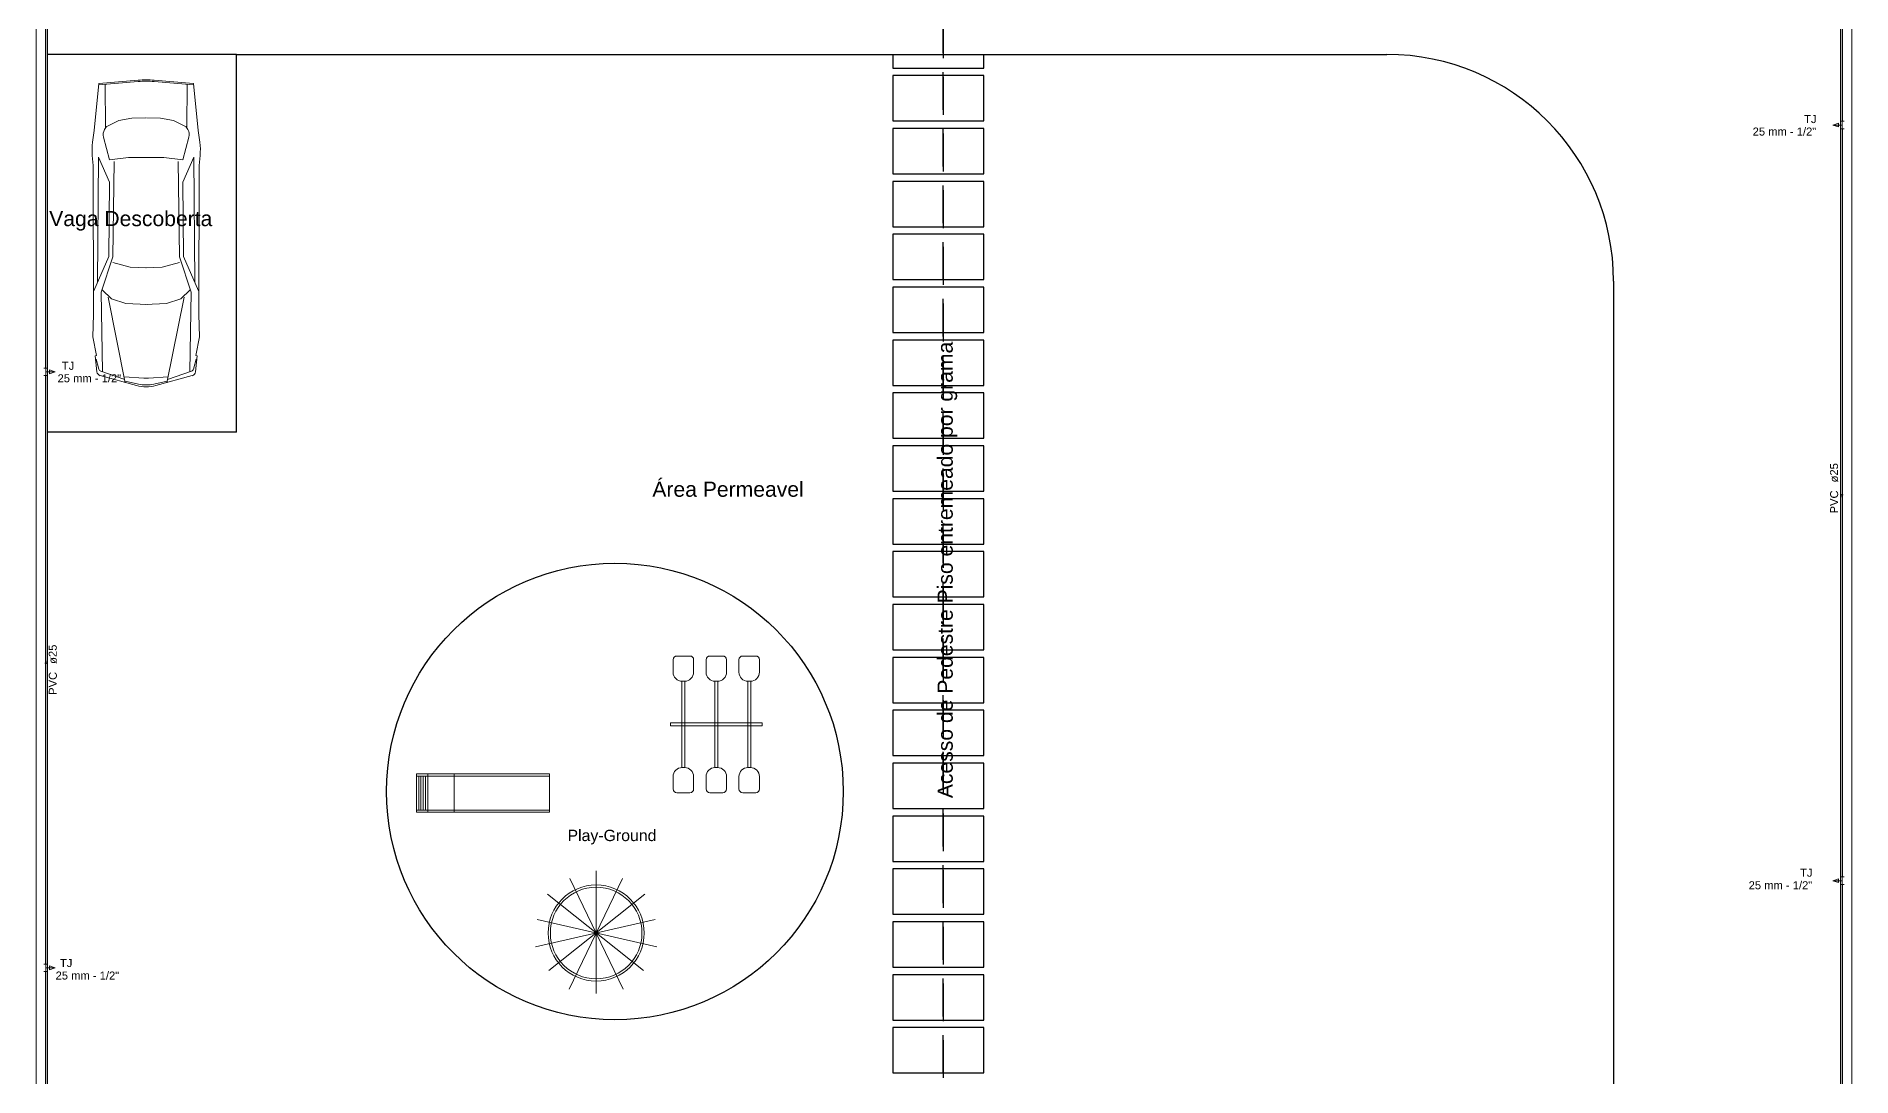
# Model space of a CAD drawing. Header units: inches. Extents: x -21 to 129, y -108 to 34.
# Drawn here: x 39.67 to 63.69, y 5.98 to 19.75 of the extents above; entities that cross this region are included whole.
import ezdxf

# ---------------------------------------------------------------- set-up
doc = ezdxf.new("R2010")
doc.units = ezdxf.units.IN
doc.header["$MEASUREMENT"] = 0
doc.linetypes.add('Dashed', pattern=[0.75, 0.5, -0.25])
for name, color, linetype, lineweight in [('AF-Conexões detalhe', 8, 'Continuous', 20), ('AF-Textos conexão', 7, 'Continuous', 20), ('AF-Tubos detalhe', 170, 'Continuous', 30), ('AL-Sentido tubo', 9, 'Continuous', 20), ('AL-Textos tubo', 7, 'Continuous', 20), ('xMOVEIS', 253, 'Continuous', 20), ('xMURO', 4, 'Continuous', 20), ('xPISO', 4, 'Continuous', 30), ('xPROJEÇÃO', 4, 'Dashed', 30), ('xTEXTO', 7, 'Continuous', 20)]:
    doc.layers.add(name, color=color, linetype=linetype, lineweight=lineweight)
doc.styles.add('Arial', font='arial.ttf')

# ---------------------------------------------------------------- blocks, each defined once
blk = doc.blocks.new('_Closed')
at = {"color": 0, "linetype": 'ByBlock', "lineweight": -2}
for p, q in [((-1, 0.166667), (0, 0)), ((-1, 0.166667), (-1, -0.166667)), ((0, 0), (-1, -0.166667)), ((0, 0), (-1, 0))]:
    blk.add_line(p, q, dxfattribs=at)

msp = doc.modelspace()

# ---------------------------------------------------------------- linework, layer by layer
at = {"layer": 'AF-Conexões detalhe', "linetype": 'Continuous'}
for p, q in [((63.515, 18.598), (63.44, 18.573)), ((63.565, 18.573), (63.44, 18.573)), ((63.515, 18.548), (63.44, 18.573)), ((63.515, 18.598), (63.515, 18.548)), ((63.54, 18.623), (63.59, 18.623)), ((63.54, 18.523), (63.59, 18.523)), ((63.565, 18.573), (63.565, 18.623)), ((63.565, 18.573), (63.565, 18.523)), ((39.816, 15.357), (39.766, 15.357)), ((39.816, 15.257), (39.766, 15.257)), ((39.791, 15.307), (39.791, 15.357)), ((39.791, 15.307), (39.791, 15.257)), ((39.791, 15.307), (39.916, 15.307)), ((39.841, 15.282), (39.841, 15.332)), ((39.841, 15.332), (39.916, 15.307)), ((39.841, 15.282), (39.916, 15.307)), ((63.515, 8.596), (63.44, 8.571)), ((63.565, 8.571), (63.44, 8.571)), ((63.515, 8.546), (63.44, 8.571)), ((63.515, 8.596), (63.515, 8.546)), ((63.54, 8.621), (63.59, 8.621)), ((63.54, 8.521), (63.59, 8.521)), ((63.565, 8.571), (63.565, 8.621)), ((63.565, 8.571), (63.565, 8.521)), ((39.816, 7.468), (39.766, 7.468)), ((39.791, 7.418), (39.791, 7.468)), ((39.816, 7.368), (39.766, 7.368)), ((39.791, 7.418), (39.791, 7.368)), ((39.791, 7.418), (39.916, 7.418)), ((39.841, 7.393), (39.841, 7.443)), ((39.841, 7.443), (39.916, 7.418)), ((39.841, 7.393), (39.916, 7.418))]:
    msp.add_line(p, q, dxfattribs=at)
at = {"layer": 'AF-Tubos detalhe'}
for p, q in [((63.565, 28.524), (63.565, 18.623)), ((39.791, 15.357), (39.791, 25.259)), ((63.565, 18.523), (63.565, 8.621)), ((39.791, 7.468), (39.791, 15.257)), ((63.565, 8.521), (63.565, -1.38)), ((39.791, 2.966), (39.791, 7.368))]:
    msp.add_line(p, q, dxfattribs=at)
at = {"layer": 'AL-Sentido tubo'}
for points in [[(63.565, 13.684), (63.565, 13.845)], [(39.791, 11.444), (39.791, 11.282)]]:
    msp.add_lwpolyline(points, dxfattribs=at)
at = {"layer": 'xMOVEIS'}
for p, q in [((40.494, 19.123), (40.433, 18.501)), ((41.015, 19.168), (40.494, 19.123)), ((41.015, 19.15), (40.495, 19.105)), ((40.58, 18.545), (40.578, 19.109)), ((41.225, 19.168), (41.745, 19.123)), ((41.225, 19.15), (41.744, 19.105)), ((41.659, 18.545), (41.661, 19.109)), ((41.745, 19.123), (41.807, 18.501)), ((40.433, 18.501), (40.411, 18.345)), ((40.569, 18.513), (40.597, 18.553)), ((40.58, 18.545), (40.757, 18.633)), ((40.757, 18.633), (40.929, 18.663)), ((40.929, 18.663), (41.114, 18.67)), ((41.311, 18.663), (41.126, 18.67)), ((41.483, 18.633), (41.311, 18.663)), ((41.659, 18.545), (41.483, 18.633)), ((41.67, 18.513), (41.643, 18.553)), ((41.807, 18.501), (41.829, 18.345)), ((40.636, 18.115), (40.553, 18.412)), ((41.604, 18.115), (41.686, 18.412)), ((40.407, 18.17), (40.42, 18.039)), ((40.42, 18.039), (40.425, 16.064)), ((40.49, 18.148), (40.476, 16.491)), ((40.635, 17.816), (40.49, 18.148)), ((40.888, 18.142), (40.636, 18.115)), ((40.679, 16.831), (40.697, 18.092)), ((41.128, 18.145), (40.888, 18.142)), ((41.112, 18.145), (41.352, 18.142)), ((41.352, 18.142), (41.604, 18.115)), ((41.561, 16.831), (41.543, 18.092)), ((41.605, 17.816), (41.749, 18.148)), ((41.749, 18.148), (41.764, 16.491)), ((41.82, 18.039), (41.815, 16.064)), ((41.833, 18.17), (41.82, 18.039)), ((40.625, 16.834), (40.635, 17.816)), ((41.614, 16.834), (41.605, 17.816)), ((40.428, 16.381), (40.625, 16.834)), ((40.525, 16.363), (40.679, 16.831)), ((41.715, 16.363), (41.561, 16.831)), ((41.812, 16.381), (41.614, 16.834)), ((40.907, 16.693), (40.678, 16.753)), ((41.13, 16.684), (40.907, 16.693)), ((41.109, 16.684), (41.332, 16.693)), ((41.332, 16.693), (41.562, 16.753)), ((40.541, 15.313), (40.525, 16.363)), ((40.663, 16.272), (40.536, 16.394)), ((41.577, 16.272), (41.704, 16.394)), ((41.699, 15.313), (41.715, 16.363)), ((40.844, 15.162), (40.617, 16.293)), ((40.85, 16.213), (40.663, 16.272)), ((41.133, 16.197), (40.85, 16.213)), ((41.107, 16.197), (41.389, 16.213)), ((41.389, 16.213), (41.577, 16.272)), ((41.395, 15.162), (41.623, 16.293)), ((40.425, 16.064), (40.413, 15.772)), ((41.815, 16.064), (41.827, 15.772)), ((40.413, 15.772), (40.464, 15.524)), ((41.827, 15.772), (41.775, 15.524)), ((40.464, 15.524), (40.447, 15.52)), ((40.447, 15.52), (40.468, 15.308)), ((40.495, 15.343), (40.458, 15.476)), ((41.745, 15.343), (41.781, 15.476)), ((41.793, 15.52), (41.771, 15.308)), ((41.775, 15.524), (41.793, 15.52)), ((40.513, 15.256), (40.991, 15.125)), ((40.838, 15.205), (40.521, 15.315)), ((41.09, 15.224), (40.829, 15.24)), ((40.841, 15.183), (41.018, 15.145)), ((41.15, 15.224), (41.411, 15.24)), ((41.399, 15.183), (41.222, 15.145)), ((41.727, 15.256), (41.249, 15.125)), ((41.402, 15.205), (41.719, 15.315)), ((44.696, 9.986), (46.456, 9.986)), ((44.696, 9.476), (44.696, 9.986)), ((44.696, 9.956), (46.456, 9.956)), ((44.726, 9.506), (44.726, 9.956)), ((44.756, 9.506), (44.756, 9.956)), ((44.786, 9.506), (44.786, 9.956)), ((44.816, 9.506), (44.816, 9.956)), ((44.846, 9.476), (44.846, 9.986)), ((45.196, 9.476), (45.196, 9.986)), ((46.456, 9.986), (46.456, 9.476)), ((44.696, 9.506), (46.456, 9.506)), ((44.696, 9.476), (46.456, 9.476)), ((47.075, 7.079), (47.075, 8.701)), ((47.422, 8.598), (46.718, 7.137)), ((46.728, 8.598), (47.432, 7.137)), ((47.7, 7.38), (46.432, 8.391)), ((46.45, 7.38), (47.718, 8.391)), ((47.854, 8.056), (46.273, 7.695)), ((46.296, 8.056), (47.877, 7.695))]:
    msp.add_line(p, q, dxfattribs=at)
for points in [[(48.315, 11.545), (48.143, 11.545)], [(48.751, 11.545), (48.579, 11.545)], [(49.186, 11.545), (49.015, 11.545)], [(48.093, 11.495), (48.093, 11.331)], [(48.365, 11.331), (48.365, 11.495)], [(48.529, 11.495), (48.529, 11.331)], [(48.801, 11.331), (48.801, 11.495)], [(48.965, 11.495), (48.965, 11.331)], [(49.236, 11.331), (49.236, 11.495)], [(48.213, 11.211), (48.245, 11.211)], [(48.649, 11.211), (48.681, 11.211)], [(49.085, 11.211), (49.116, 11.211)], [(48.093, 9.785), (48.093, 9.948)], [(48.213, 10.068), (48.245, 10.068)], [(48.365, 9.948), (48.365, 9.785)], [(48.529, 9.785), (48.529, 9.948)], [(48.649, 10.068), (48.681, 10.068)], [(48.801, 9.948), (48.801, 9.785)], [(48.965, 9.785), (48.965, 9.948)], [(49.085, 10.068), (49.116, 10.068)], [(49.236, 9.948), (49.236, 9.785)], [(48.315, 9.735), (48.143, 9.735)], [(48.751, 9.735), (48.579, 9.735)], [(49.186, 9.735), (49.015, 9.735)]]:
    msp.add_lwpolyline(points, dxfattribs=at)
for points in [[(48.249, 11.211), (48.209, 11.211), (48.209, 10.068), (48.249, 10.068), (48.249, 11.211), (48.249, 11.211)], [(48.685, 11.211), (48.645, 11.211), (48.645, 10.068), (48.685, 10.068), (48.685, 11.211), (48.685, 11.211)], [(49.121, 11.211), (49.081, 11.211), (49.081, 10.068), (49.121, 10.068), (49.121, 11.211), (49.121, 11.211)], [(49.271, 10.66), (48.059, 10.66), (48.059, 10.62), (49.271, 10.62), (49.271, 10.66), (49.271, 10.66)]]:
    msp.add_lwpolyline(points, close=True, dxfattribs=at)
for radius in [0.636, 0.606]:
    msp.add_circle((47.075, 7.878), radius, dxfattribs=at)
for centre, radius, start, end in [((41.12, 17.953), 1.219, 85.0592, 94.9408), ((41.12, 17.935), 1.219, 85.0592, 94.9408), ((40.671, 18.445), 0.122, 146.264, 195.531), ((41.569, 18.445), 0.122, 344.469, 33.736), ((41.135, 18.242), 0.732, 171.928, 185.626), ((41.105, 18.242), 0.732, 354.374, 8.0716), ((40.529, 15.314), 0.061, 185.81, 254.661), ((40.534, 15.354), 0.0406, 195.486, 250.789), ((41.12, 15.622), 0.488, 257.905, 282.095), ((41.12, 15.711), 0.488, 266.474, 273.527), ((41.705, 15.354), 0.0406, 289.211, 344.514), ((41.711, 15.314), 0.061, 285.339, 354.19), ((41.12, 15.595), 0.488, 254.661, 285.339), ((48.143, 11.495), 0.05, 90, 180), ((48.315, 11.495), 0.05, 0, 90), ((48.579, 11.495), 0.05, 90, 180), ((48.751, 11.495), 0.05, 0, 90), ((49.015, 11.495), 0.05, 90, 180), ((49.186, 11.495), 0.05, 0, 90), ((48.213, 11.331), 0.12, 180, 270), ((48.245, 11.331), 0.12, 269.994, 0.0117), ((48.649, 11.331), 0.12, 180, 270), ((48.681, 11.331), 0.12, 269.994, 0.0117), ((49.085, 11.331), 0.12, 180, 270), ((49.116, 11.331), 0.12, 269.994, 0.0117), ((48.213, 9.948), 0.12, 90, 180), ((48.245, 9.948), 0.12, 359.988, 90.0059), ((48.649, 9.948), 0.12, 90, 180), ((48.681, 9.948), 0.12, 359.988, 90.0059), ((49.085, 9.948), 0.12, 90, 180), ((49.116, 9.948), 0.12, 359.988, 90.0059), ((48.143, 9.785), 0.05, 180, 270), ((48.315, 9.785), 0.05, 270, 0), ((48.579, 9.785), 0.05, 180, 270), ((48.751, 9.785), 0.05, 270, 0), ((49.015, 9.785), 0.05, 180, 270), ((49.186, 9.785), 0.05, 270, 0)]:
    msp.add_arc(centre, radius, start, end, dxfattribs=at)
at = {"layer": 'xMURO'}
for p, q in [((39.666, 5.226), (39.666, 30.46)), ((39.816, 5.226), (39.816, 30.31)), ((63.54, 30.31), (63.54, -14.857)), ((63.69, 30.46), (63.69, -14.857))]:
    msp.add_line(p, q, dxfattribs=at)
at = {"layer": 'xPISO'}
for p, q in [((42.316, 19.508), (39.816, 19.508)), ((42.316, 14.507), (42.316, 19.508)), ((42.316, 19.508), (57.539, 19.508)), ((60.539, 16.508), (60.539, 3.096)), ((42.316, 14.507), (39.816, 14.507))]:
    msp.add_line(p, q, dxfattribs=at)
msp.add_lwpolyline([(51.003, 19.508), (51.003, 19.328), (52.203, 19.328), (52.203, 19.508)], dxfattribs=at)
for points in [[(51.003, 18.628), (52.203, 18.628), (52.203, 19.228), (51.003, 19.228), (51.003, 18.628)], [(51.003, 17.928), (52.203, 17.928), (52.203, 18.528), (51.003, 18.528), (51.003, 17.928)], [(51.003, 17.228), (52.203, 17.228), (52.203, 17.828), (51.003, 17.828), (51.003, 17.228)], [(51.003, 16.528), (52.203, 16.528), (52.203, 17.128), (51.003, 17.128), (51.003, 16.528)], [(51.003, 15.827), (52.203, 15.827), (52.203, 16.428), (51.003, 16.428), (51.003, 15.827)], [(51.003, 15.127), (52.203, 15.127), (52.203, 15.727), (51.003, 15.727), (51.003, 15.127)], [(51.003, 14.427), (52.203, 14.427), (52.203, 15.027), (51.003, 15.027), (51.003, 14.427)], [(51.003, 13.727), (52.203, 13.727), (52.203, 14.327), (51.003, 14.327), (51.003, 13.727)], [(51.003, 13.027), (52.203, 13.027), (52.203, 13.627), (51.003, 13.627), (51.003, 13.027)], [(51.003, 12.327), (52.203, 12.327), (52.203, 12.927), (51.003, 12.927), (51.003, 12.327)], [(51.003, 11.627), (52.203, 11.627), (52.203, 12.227), (51.003, 12.227), (51.003, 11.627)], [(51.003, 10.927), (52.203, 10.927), (52.203, 11.527), (51.003, 11.527), (51.003, 10.927)], [(51.003, 10.227), (52.203, 10.227), (52.203, 10.827), (51.003, 10.827), (51.003, 10.227)], [(51.003, 9.527), (52.203, 9.527), (52.203, 10.127), (51.003, 10.127), (51.003, 9.527)], [(51.003, 8.826), (52.203, 8.826), (52.203, 9.427), (51.003, 9.427), (51.003, 8.826)], [(51.003, 8.126), (52.203, 8.126), (52.203, 8.726), (51.003, 8.726), (51.003, 8.126)], [(51.003, 7.426), (52.203, 7.426), (52.203, 8.026), (51.003, 8.026), (51.003, 7.426)], [(51.003, 6.726), (52.203, 6.726), (52.203, 7.326), (51.003, 7.326), (51.003, 6.726)], [(51.003, 6.026), (52.203, 6.026), (52.203, 6.626), (51.003, 6.626), (51.003, 6.026)]]:
    msp.add_lwpolyline(points, close=True, dxfattribs=at)
msp.add_circle((47.323, 9.751), 3.022, dxfattribs=at)
msp.add_arc((57.539, 16.508), 3, 0, 90, dxfattribs=at)
at = {"layer": 'xPROJEÇÃO'}
for p, q in [((51.668, 30.46), (51.668, -2.975)), ((51.668, -2.975), (51.668, 30.46))]:
    msp.add_line(p, q, dxfattribs=at)

# ---------------------------------------------------------------- block references
at = {"layer": 'AL-Sentido tubo', "rotation": 270}
for p, xscale, yscale, zscale in [((63.565, 13.634), 0.04999999999999716, 0.04999999999999716, 0.04999999999999716), ((39.791, 11.494), -0.04999999999998295, 0.05000000000001137, 0.05000000000000176)]:
    msp.add_blockref('_Closed', p, dxfattribs=dict(at, xscale=xscale, yscale=yscale, zscale=zscale))

# ---------------------------------------------------------------- texts
at = {"layer": 'AF-Textos conexão', "char_height": 0.1059, "attachment_point": 9, "line_spacing_factor": 0.798, "style": 'Arial'}
for s, insert, width in [('25 mm - 1/2"', (63.221, 18.433), 0.91767), ('TJ', (63.225, 18.598), 0.19737), ('TJ', (40.169, 15.332), 0.19737), ('25 mm - 1/2"', (40.789, 15.167), 0.91767), ('TJ', (63.171, 8.622), 0.19737), ('25 mm - 1/2"', (63.168, 8.456), 0.91767), ('TJ', (40.143, 7.426), 0.19737), ('25 mm - 1/2"', (40.763, 7.261), 0.91767)]:
    msp.add_mtext(s, dxfattribs=dict(at, insert=insert, width=width))
at = {"layer": 'AL-Textos tubo', "char_height": 0.1059, "rotation": 90.0003, "line_spacing_factor": 0.798, "style": 'Arial'}
for s, insert, width, attachment_point in [('ø25', (63.512, 13.843), 0.28133, 7), ('PVC', (63.512, 13.737), 0.33632, 9), ('ø25', (39.939, 11.441), 0.28133, 7), ('PVC', (39.939, 11.335), 0.33632, 9)]:
    msp.add_mtext(s, dxfattribs=dict(at, insert=insert, width=width, attachment_point=attachment_point))
at = {"layer": 'xTEXTO', "line_spacing_factor": 0.798, "style": 'Arial'}
for s, insert, char_height, width, attachment_point in [('Vaga Descoberta', (40.916, 17.175), 0.20003, 3.31562, 8), ('Área Permeavel', (48.82, 13.65), 0.20003, 2.91962, 8), ('Play-Ground', (46.696, 9.245), 0.15002, 1.70311, 1)]:
    msp.add_mtext(s, dxfattribs=dict(at, insert=insert, char_height=char_height, width=width, attachment_point=attachment_point))
at = {"layer": 'xTEXTO', "insert": (51.854, 12.684), "char_height": 0.20003, "width": 9.37113, "attachment_point": 8, "rotation": 90, "line_spacing_factor": 0.798, "style": 'Arial'}
msp.add_mtext('Acesso de Pedestre Piso entremeado por grama', dxfattribs=at)

doc.saveas('drawing.dxf')
